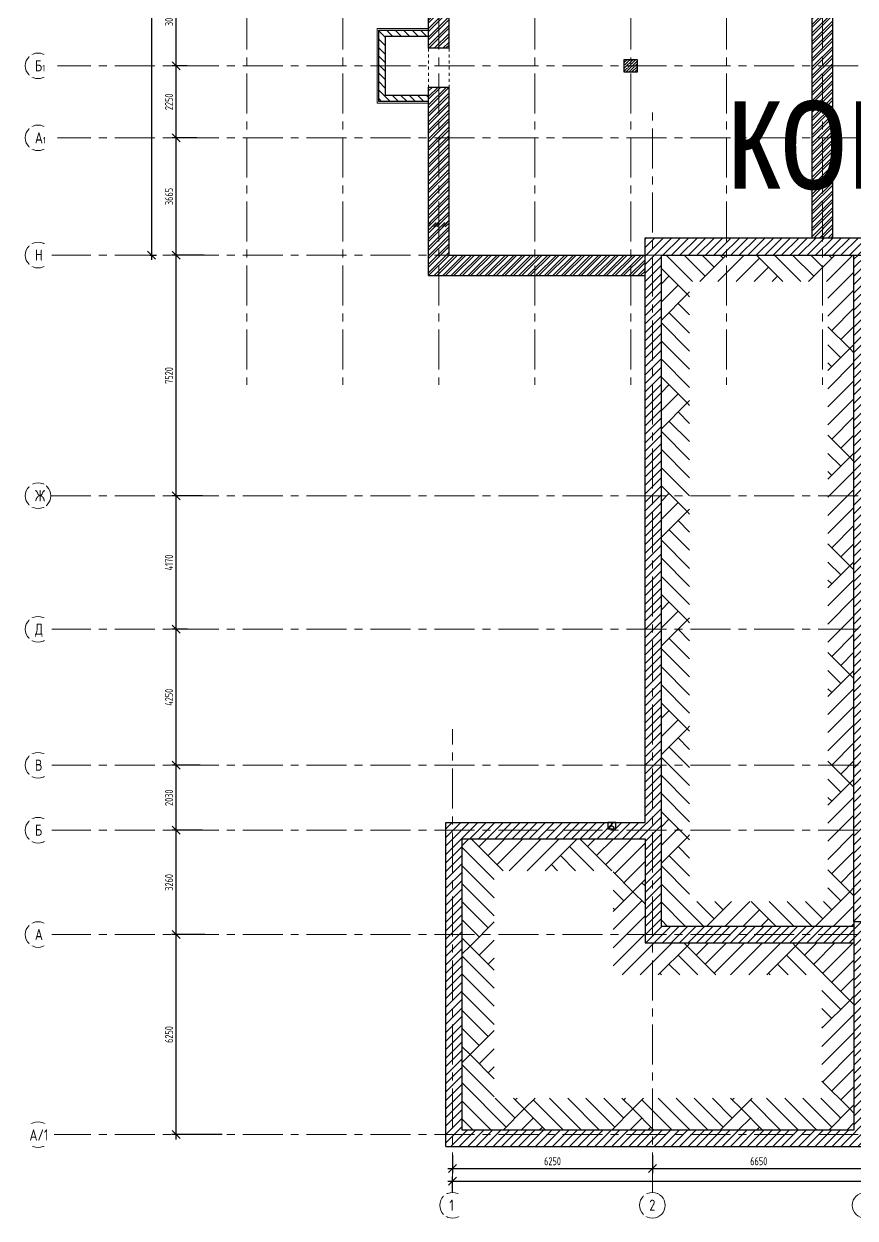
# Model space of a CAD drawing. Header units: millimetres. Extents: x -248073 to 8952771, y -150083 to 710860.
# Drawn here: x -13407 to 12589, y -122611 to -85294 of the extents above; entities that cross this region are included whole.
import ezdxf
from ezdxf import colors
from ezdxf.entities.mleader import LeaderData, LeaderLine
from ezdxf.enums import TextEntityAlignment as Align
from ezdxf.math import Vec2, Vec3

# ---------------------------------------------------------------- set-up
doc = ezdxf.new("R2018")
doc.units = ezdxf.units.MM
doc.linetypes.add('CENTER', pattern=[2, 1.25, -0.25, 0.25, -0.25])
doc.linetypes.add('Штрих', pattern=[6.35, 3.175, -3.175])
doc.layers.get('Defpoints').update_dxf_attribs({"color": 8})
for name, color, linetype, lineweight in [('1 этаж тонкие линии!', 250, 'Continuous', 0), ('_0', 250, 'Continuous', 9), ('АР_Колонны', 5, 'Continuous', 30), ('АР_Колонны Штрих', 250, 'Continuous', 5), ('АР_Маркер экспликации', 239, 'Continuous', 13), ('АР_МосжилНии_Стены', 202, 'Continuous', 30), ('АР_Номер помещения', 1, 'Continuous', 25), ('АР_Оси', 193, 'Continuous', 9), ('АР_Оси размеры', 164, 'Continuous', 9), ('АР_Отметки', 250, 'Continuous', 15), ('АР_Сущ Несущая стена', 202, 'Continuous', 30), ('АР_Утеплитель', 250, 'Continuous', 9), ('АР_Штриховка кирпич', 250, 'Continuous', 9), ('АР_Штриховка монолит', 250, 'Continuous', 9), ('Подвал', 250, 'Continuous', 30)]:
    doc.layers.add(name, color=color, linetype=linetype, lineweight=lineweight)
doc.layers.add('АР_Названия помещений', color=124, linetype='Continuous', lineweight=5, plot=False)
doc.styles.add('ISOCPEUR', font='', dxfattribs={"width": 0.7})
doc.styles.get("Standard").update_dxf_attribs({"font": 'arial.ttf'})
doc.styles.add('ГОСТ 2.304', font='', dxfattribs={"width": 0.7})
doc.styles.get('ISOCPEUR').set_extended_font_data('ISOCPEUR')
doc.styles.get('ГОСТ 2.304').set_extended_font_data('ISOCPEUR')
doc.dimstyles.new('СПДС', dxfattribs={"dimscale": 100, "dimtxt": 2.5, "dimasz": 2.5, "dimexe": 1.5, "dimexo": 0, "dimgap": 1, "dimtad": 1, "dimdec": 0, "dimrnd": 1, "dimtxsty": 'ГОСТ 2.304', "dimblk": 'OBLIQUE', "dimcen": 2.5, "dimdle": 1.5, "dimadec": 0, "dimazin": 2, "dimtfac": 0.75, "dimtdec": 0, "dimtmove": 1, "dimatfit": 3, "dimfxl": 1, "dimtolj": 1, "dimarcsym": 1})
pattern_1 = [(135, (346742, -175205.7), (-3394.113, 0), [2400, -2400]), (135, (347024.9, -174922.8), (-3394.113, 0), [2400, -2400]), (135, (347307.7, -174640), (-3394.113, 0), [2400, -2400]), (135, (347590.5, -174357.2), (-3394.113, 0), [2400, -2400]), (135, (347873.4, -174074.3), (-3394.113, 0), [2400, -2400]), (135, (348156.2, -173791.5), (-3394.113, 0), [2400, -2400]), (135, (348439, -173508.6), (-3394.113, 0), [2400, -2400]), (45, (345045, -173508.6), (3394.113, 0), [2400, -2400]), (45, (344762, -173225.8), (3394.113, 0), [2400, -2400]), (45, (344479.3, -172943), (3394.113, 0), [2400, -2400]), (45, (344196.4, -172660), (3394.113, 0), [2400, -2400]), (45, (343913.6, -172377.3), (3394.113, 0), [2400, -2400]), (45, (343630.7, -172094.4), (3394.113, 0), [2400, -2400]), (45, (343348, -171811.6), (3394.113, 0), [2400, -2400])]
pattern_2 = [(45, (-951676.66, -10382.9), (-132.58252, 132.58252), []), (45, (-951588.28, -10382.9), (-132.58252, 132.58252), [])]
pattern_3 = [(45, (331452.74, -175205.68), (-132.58252, 132.58252), [])]

# ---------------------------------------------------------------- blocks, each defined once
blk = doc.blocks.new('_Oblique')
at = {"color": 8, "linetype": 'ByBlock', "lineweight": -2}
blk.add_line((-0.5, -0.5), (0.5, 0.5), dxfattribs=at)
blk = doc.blocks.new('*D949')
at = {"layer": 'Defpoints', "color": 0, "ltscale": 100, "transparency": 16777216}
for p in [(-8643, -113750), (-7744, -113750), (-7209, -120000)]:
    blk.add_point(p, dxfattribs=at)
at = {"layer": 'АР_Оси размеры', "color": 8, "lineweight": -2, "ltscale": 100, "transparency": 16777216}
for p, q in [((-7744, -113750), (-8793, -113750)), ((-8643, -120150), (-8643, -113600)), ((-7209, -120000), (-8793, -120000))]:
    blk.add_line(p, q, dxfattribs=at)
at = {"layer": 'АР_Оси размеры', "color": 8, "lineweight": -2, "ltscale": 100, "transparency": 16777216, "xscale": 250, "yscale": 250, "zscale": 250}
for p, rotation in [((-8643, -113750), 90), ((-8643, -120000), 270)]:
    blk.add_blockref('_Oblique', p, dxfattribs=dict(at, rotation=rotation))
at = {"layer": 'АР_Оси размеры', "color": 8, "ltscale": 100, "transparency": 16777216, "insert": (-8868, -116875), "char_height": 250, "attachment_point": 5, "rotation": 90, "style": 'ГОСТ 2.304'}
blk.add_mtext('\\A1;6250', dxfattribs=at)
blk = doc.blocks.new('*D950')
at = {"layer": 'Defpoints', "color": 0, "ltscale": 100, "transparency": 16777216}
for p in [(-8643, -110490), (-7821, -110490), (-7744, -113750)]:
    blk.add_point(p, dxfattribs=at)
at = {"layer": 'АР_Оси размеры', "color": 8, "lineweight": -2, "ltscale": 100, "transparency": 16777216}
for p, q in [((-8643, -113900), (-8643, -110340)), ((-7821, -110490), (-8793, -110490)), ((-7744, -113750), (-8793, -113750))]:
    blk.add_line(p, q, dxfattribs=at)
at = {"layer": 'АР_Оси размеры', "color": 8, "lineweight": -2, "ltscale": 100, "transparency": 16777216, "xscale": 250, "yscale": 250, "zscale": 250}
for p, rotation in [((-8643, -110490), 90), ((-8643, -113750), 270)]:
    blk.add_blockref('_Oblique', p, dxfattribs=dict(at, rotation=rotation))
at = {"layer": 'АР_Оси размеры', "color": 8, "ltscale": 100, "transparency": 16777216, "insert": (-8868, -112120), "char_height": 250, "attachment_point": 5, "rotation": 90, "style": 'ГОСТ 2.304'}
blk.add_mtext('\\A1;3260', dxfattribs=at)
blk = doc.blocks.new('*D951')
at = {"layer": 'Defpoints', "color": 0, "ltscale": 100, "transparency": 16777216}
for p in [(-8643, -108460), (-7895, -108460), (-7821, -110490)]:
    blk.add_point(p, dxfattribs=at)
at = {"layer": 'АР_Оси размеры', "color": 8, "lineweight": -2, "ltscale": 100, "transparency": 16777216}
for p, q in [((-7895, -108460), (-8793, -108460)), ((-8643, -110640), (-8643, -108310)), ((-7821, -110490), (-8793, -110490))]:
    blk.add_line(p, q, dxfattribs=at)
at = {"layer": 'АР_Оси размеры', "color": 8, "lineweight": -2, "ltscale": 100, "transparency": 16777216, "xscale": 250, "yscale": 250, "zscale": 250}
for p, rotation in [((-8643, -108460), 90), ((-8643, -110490), 270)]:
    blk.add_blockref('_Oblique', p, dxfattribs=dict(at, rotation=rotation))
at = {"layer": 'АР_Оси размеры', "color": 8, "ltscale": 100, "transparency": 16777216, "insert": (-8868, -109475), "char_height": 250, "attachment_point": 5, "rotation": 90, "style": 'ГОСТ 2.304'}
blk.add_mtext('\\A1;2030', dxfattribs=at)
blk = doc.blocks.new('*D952')
at = {"layer": 'Defpoints', "color": 0, "ltscale": 100, "transparency": 16777216}
for p in [(-8643, -104210), (-8293, -104210), (-7895, -108460)]:
    blk.add_point(p, dxfattribs=at)
at = {"layer": 'АР_Оси размеры', "color": 8, "lineweight": -2, "ltscale": 100, "transparency": 16777216}
for p, q in [((-8643, -108610), (-8643, -104060)), ((-8293, -104210), (-8793, -104210)), ((-7895, -108460), (-8793, -108460))]:
    blk.add_line(p, q, dxfattribs=at)
at = {"layer": 'АР_Оси размеры', "color": 8, "lineweight": -2, "ltscale": 100, "transparency": 16777216, "xscale": 250, "yscale": 250, "zscale": 250}
for p, rotation in [((-8643, -104210), 90), ((-8643, -108460), 270)]:
    blk.add_blockref('_Oblique', p, dxfattribs=dict(at, rotation=rotation))
at = {"layer": 'АР_Оси размеры', "color": 8, "ltscale": 100, "transparency": 16777216, "insert": (-8868, -106335), "char_height": 250, "attachment_point": 5, "rotation": 90, "style": 'ГОСТ 2.304'}
blk.add_mtext('\\A1;4250', dxfattribs=at)
blk = doc.blocks.new('*D953')
at = {"layer": 'Defpoints', "color": 0, "ltscale": 100, "transparency": 16777216}
for p in [(-8643, -100040), (-7825, -100040), (-8293, -104210)]:
    blk.add_point(p, dxfattribs=at)
at = {"layer": 'АР_Оси размеры', "color": 8, "lineweight": -2, "ltscale": 100, "transparency": 16777216}
for p, q in [((-8643, -104360), (-8643, -99890)), ((-7825, -100040), (-8793, -100040)), ((-8293, -104210), (-8793, -104210))]:
    blk.add_line(p, q, dxfattribs=at)
at = {"layer": 'АР_Оси размеры', "color": 8, "lineweight": -2, "ltscale": 100, "transparency": 16777216, "xscale": 250, "yscale": 250, "zscale": 250}
for p, rotation in [((-8643, -100040), 90), ((-8643, -104210), 270)]:
    blk.add_blockref('_Oblique', p, dxfattribs=dict(at, rotation=rotation))
at = {"layer": 'АР_Оси размеры', "color": 8, "ltscale": 100, "transparency": 16777216, "insert": (-8869, -102125), "char_height": 250, "attachment_point": 5, "rotation": 90, "style": 'ГОСТ 2.304'}
blk.add_mtext('\\A1;4170', dxfattribs=at)
blk = doc.blocks.new('*D954')
at = {"layer": 'Defpoints', "color": 0, "ltscale": 100, "transparency": 16777216}
for p in [(-8643, -92520), (-7764, -92520), (-7825, -100040)]:
    blk.add_point(p, dxfattribs=at)
at = {"layer": 'АР_Оси размеры', "color": 8, "lineweight": -2, "ltscale": 100, "transparency": 16777216}
for p, q in [((-7764, -92520), (-8793, -92520)), ((-8643, -100190), (-8643, -92370)), ((-7825, -100040), (-8793, -100040))]:
    blk.add_line(p, q, dxfattribs=at)
at = {"layer": 'АР_Оси размеры', "color": 8, "lineweight": -2, "ltscale": 100, "transparency": 16777216, "xscale": 250, "yscale": 250, "zscale": 250}
for p, rotation in [((-8643, -92520), 90), ((-8643, -100040), 270)]:
    blk.add_blockref('_Oblique', p, dxfattribs=dict(at, rotation=rotation))
at = {"layer": 'АР_Оси размеры', "color": 8, "ltscale": 100, "transparency": 16777216, "insert": (-8869, -96280), "char_height": 250, "attachment_point": 5, "rotation": 90, "style": 'ГОСТ 2.304'}
blk.add_mtext('\\A1;7520', dxfattribs=at)
blk = doc.blocks.new('*D955')
at = {"layer": 'Defpoints', "color": 0, "ltscale": 100, "transparency": 16777216}
for p in [(-8643, -88855), (-7994, -88855), (-7764, -92520)]:
    blk.add_point(p, dxfattribs=at)
at = {"layer": 'АР_Оси размеры', "color": 8, "lineweight": -2, "ltscale": 100, "transparency": 16777216}
for p, q in [((-8643, -92670), (-8643, -88705)), ((-7994, -88855), (-8793, -88855)), ((-7764, -92520), (-8793, -92520))]:
    blk.add_line(p, q, dxfattribs=at)
at = {"layer": 'АР_Оси размеры', "color": 8, "lineweight": -2, "ltscale": 100, "transparency": 16777216, "xscale": 250, "yscale": 250, "zscale": 250}
for p, rotation in [((-8643, -88855), 90), ((-8643, -92520), 270)]:
    blk.add_blockref('_Oblique', p, dxfattribs=dict(at, rotation=rotation))
at = {"layer": 'АР_Оси размеры', "color": 8, "ltscale": 100, "transparency": 16777216, "insert": (-8868, -90688), "char_height": 250, "attachment_point": 5, "rotation": 90, "style": 'ГОСТ 2.304'}
blk.add_mtext('\\A1;3665', dxfattribs=at)
blk = doc.blocks.new('*D956')
at = {"layer": 'Defpoints', "color": 0, "ltscale": 100, "transparency": 16777216}
for p in [(-8643, -86605), (-8301, -86605), (-7994, -88855)]:
    blk.add_point(p, dxfattribs=at)
at = {"layer": 'АР_Оси размеры', "color": 8, "lineweight": -2, "ltscale": 100, "transparency": 16777216}
for p, q in [((-8643, -89005), (-8643, -86455)), ((-8301, -86605), (-8793, -86605)), ((-7994, -88855), (-8793, -88855))]:
    blk.add_line(p, q, dxfattribs=at)
at = {"layer": 'АР_Оси размеры', "color": 8, "lineweight": -2, "ltscale": 100, "transparency": 16777216, "xscale": 250, "yscale": 250, "zscale": 250}
for p, rotation in [((-8643, -86605), 90), ((-8643, -88855), 270)]:
    blk.add_blockref('_Oblique', p, dxfattribs=dict(at, rotation=rotation))
at = {"layer": 'АР_Оси размеры', "color": 8, "ltscale": 100, "transparency": 16777216, "insert": (-8868, -87730), "char_height": 250, "attachment_point": 5, "rotation": 90, "style": 'ГОСТ 2.304'}
blk.add_mtext('\\A1;2250', dxfattribs=at)
blk = doc.blocks.new('*D957')
at = {"layer": 'Defpoints', "color": 0, "ltscale": 100, "transparency": 16777216}
for p in [(-8643, -83605), (-8301, -83605), (-8301, -86605)]:
    blk.add_point(p, dxfattribs=at)
at = {"layer": 'АР_Оси размеры', "color": 8, "lineweight": -2, "ltscale": 100, "transparency": 16777216}
for p, q in [((-8643, -86755), (-8643, -83455)), ((-8301, -83605), (-8793, -83605)), ((-8301, -86605), (-8793, -86605))]:
    blk.add_line(p, q, dxfattribs=at)
at = {"layer": 'АР_Оси размеры', "color": 8, "lineweight": -2, "ltscale": 100, "transparency": 16777216, "xscale": 250, "yscale": 250, "zscale": 250}
for p, rotation in [((-8643, -83605), 90), ((-8643, -86605), 270)]:
    blk.add_blockref('_Oblique', p, dxfattribs=dict(at, rotation=rotation))
at = {"layer": 'АР_Оси размеры', "color": 8, "ltscale": 100, "transparency": 16777216, "insert": (-8868, -85105), "char_height": 250, "attachment_point": 5, "rotation": 90, "style": 'ГОСТ 2.304'}
blk.add_mtext('\\A1;3000', dxfattribs=at)
blk = doc.blocks.new('*D921')
at = {"layer": 'Defpoints', "color": 0, "ltscale": 100, "transparency": 16777216}
for p in [(-9469, -44605), (-9469, -92520), (-9413, -92520)]:
    blk.add_point(p, dxfattribs=at)
at = {"layer": 'АР_Оси размеры', "color": 8, "lineweight": -2, "ltscale": 100, "transparency": 16777216}
for p, q in [((-9469, -44605), (-9263, -44605)), ((-9413, -44455), (-9413, -92670)), ((-9469, -92520), (-9263, -92520))]:
    blk.add_line(p, q, dxfattribs=at)
at = {"layer": 'АР_Оси размеры', "color": 8, "lineweight": -2, "ltscale": 100, "transparency": 16777216, "xscale": 250, "yscale": 250, "zscale": 250}
for p, rotation in [((-9413, -44605), 90), ((-9413, -92520), 270)]:
    blk.add_blockref('_Oblique', p, dxfattribs=dict(at, rotation=rotation))
at = {"layer": 'АР_Оси размеры', "color": 8, "ltscale": 100, "transparency": 16777216, "insert": (-9640, -68563), "char_height": 250, "attachment_point": 5, "rotation": 90, "style": 'ГОСТ 2.304'}
blk.add_mtext('\\A1;47915', dxfattribs=at)
blk = doc.blocks.new('*D922')
at = {"layer": 'Defpoints', "color": 0, "ltscale": 100, "transparency": 16777216}
for p in [(0, -120649), (6250, -120649), (6250, -121059)]:
    blk.add_point(p, dxfattribs=at)
at = {"layer": 'АР_Оси размеры', "color": 8, "lineweight": -2, "ltscale": 100, "transparency": 16777216}
for p, q in [((0, -120649), (0, -121209)), ((6250, -120649), (6250, -121209)), ((-150, -121059), (6400, -121059))]:
    blk.add_line(p, q, dxfattribs=at)
at = {"layer": 'АР_Оси размеры', "color": 8, "lineweight": -2, "ltscale": 100, "transparency": 16777216, "xscale": 250, "yscale": 250, "zscale": 250, "rotation": 180}
blk.add_blockref('_Oblique', (0, -121059), dxfattribs=at)
at = {"layer": 'АР_Оси размеры', "color": 8, "lineweight": -2, "ltscale": 100, "transparency": 16777216, "xscale": 250, "yscale": 250, "zscale": 250}
blk.add_blockref('_Oblique', (6250, -121059), dxfattribs=at)
at = {"layer": 'АР_Оси размеры', "color": 8, "ltscale": 100, "transparency": 16777216, "insert": (3125, -120834), "char_height": 250, "attachment_point": 5, "style": 'ГОСТ 2.304'}
blk.add_mtext('\\A1;6250', dxfattribs=at)
blk = doc.blocks.new('*D923')
at = {"layer": 'Defpoints', "color": 0, "ltscale": 100, "transparency": 16777216}
for p in [(12900, -120235), (6250, -120649), (12900, -121059)]:
    blk.add_point(p, dxfattribs=at)
at = {"layer": 'АР_Оси размеры', "color": 8, "lineweight": -2, "ltscale": 100, "transparency": 16777216}
for p, q in [((12900, -120235), (12900, -121209)), ((6250, -120649), (6250, -121209)), ((6100, -121059), (13050, -121059))]:
    blk.add_line(p, q, dxfattribs=at)
at = {"layer": 'АР_Оси размеры', "color": 8, "lineweight": -2, "ltscale": 100, "transparency": 16777216, "xscale": 250, "yscale": 250, "zscale": 250, "rotation": 180}
blk.add_blockref('_Oblique', (6250, -121059), dxfattribs=at)
at = {"layer": 'АР_Оси размеры', "color": 8, "lineweight": -2, "ltscale": 100, "transparency": 16777216, "xscale": 250, "yscale": 250, "zscale": 250}
blk.add_blockref('_Oblique', (12900, -121059), dxfattribs=at)
at = {"layer": 'АР_Оси размеры', "color": 8, "ltscale": 100, "transparency": 16777216, "insert": (9575, -120834), "char_height": 250, "attachment_point": 5, "style": 'ГОСТ 2.304'}
blk.add_mtext('\\A1;6650', dxfattribs=at)
blk = doc.blocks.new('*D934')
at = {"layer": 'Defpoints', "color": 0, "ltscale": 100, "transparency": 16777216}
for p in [(68415, -121461), (0, -121786), (68415, -121786)]:
    blk.add_point(p, dxfattribs=at)
at = {"layer": 'АР_Оси размеры', "color": 8, "lineweight": -2, "ltscale": 100, "transparency": 16777216}
for p, q in [((-150, -121461), (68565, -121461)), ((0, -121786), (0, -121311)), ((68415, -121786), (68415, -121311))]:
    blk.add_line(p, q, dxfattribs=at)
at = {"layer": 'АР_Оси размеры', "color": 8, "lineweight": -2, "ltscale": 100, "transparency": 16777216, "xscale": 250, "yscale": 250, "zscale": 250, "rotation": 180}
blk.add_blockref('_Oblique', (0, -121461), dxfattribs=at)
at = {"layer": 'АР_Оси размеры', "color": 8, "lineweight": -2, "ltscale": 100, "transparency": 16777216, "xscale": 250, "yscale": 250, "zscale": 250}
blk.add_blockref('_Oblique', (68415, -121461), dxfattribs=at)
at = {"layer": 'АР_Оси размеры', "color": 8, "ltscale": 100, "transparency": 16777216, "insert": (34208, -121236), "char_height": 250, "attachment_point": 5, "style": 'ГОСТ 2.304'}
blk.add_mtext('\\A1;68415', dxfattribs=at)
blk = doc.blocks.new('*U300')
at = {"layer": 'АР_Номер помещения', "color": 8}
blk.add_circle((-11974, -849), 400, dxfattribs=at)
at = {"color": 8, "style": 'ISOCPEUR', "width": 0.7, "flags": 1}
blk.add_attdef('КАТЕГОРИЯ', (-499, -2092), '', height=250, dxfattribs=at)
at = {"layer": 'АР_Номер помещения', "color": 8, "style": 'ISOCPEUR', "width": 0.7}
blk.add_attdef('НОМЕР_ПОМЕЩЕНИЯ', text='', height=300, dxfattribs=at).set_placement((-11974, -849), align=Align.MIDDLE_CENTER)
blk = doc.blocks.new('_DotSmall')
at = {"color": 8, "linetype": 'ByBlock', "const_width": 0.5}
blk.add_lwpolyline([(-0.0625, 0, 1), (0.0625, 0, 1)], format="xyb", close=True, dxfattribs=at)

msp = doc.modelspace()

# ---------------------------------------------------------------- hatches: boundary and pattern name
at = {"layer": '1 этаж тонкие линии!', "ltscale": 100, "transparency": 33554559}
h = msp.add_hatch(dxfattribs=at)
h.set_pattern_fill('AR-PARQ1', color=8, scale=200, angle=45, style=0)
h.set_pattern_definition(pattern_1)
h.paths.add_polyline_path([(7411.11, -93345.62), (11738.47, -93345.62), (11738.47, -112717.1), (7411.11, -112717.1)], flags=16)
h.paths.add_polyline_path([(6528.85, -92520), (12552.08, -92520), (12552.08, -113499.13), (6528.85, -113499.13)])
h = msp.add_hatch(dxfattribs=at)
h.set_pattern_fill('AR-PARQ1', color=8, scale=200, angle=45, style=0)
h.set_pattern_definition(pattern_1)
h.paths.add_polyline_path([(11552.08, -118861.19), (1296.79, -118861.19), (1296.79, -111756.64), (5018.85, -111756.64), (5018.85, -115009.13), (11552.08, -115009.13)], flags=16)
h.paths.add_polyline_path([(12552.08, -119861.19), (296.79, -119861.19), (296.79, -110756.64), (6018.85, -110756.64), (6018.85, -114009.13), (12552.08, -114009.13)])
at = {"layer": 'АР_Колонны Штрих', "ltscale": 100}
h = msp.add_hatch(dxfattribs=at)
h.set_pattern_fill('ANSI35', color=8, scale=500)
h.set_pattern_definition([(45, (-951682.16, -46533.53), (-88.388348, 88.388348), []), (45, (-951593.77, -46533.53), (-88.388348, 88.388348), [156.25, -31.25, 0, -31.25])])
h.paths.add_polyline_path([(5769.94, -86405), (5369.94, -86405), (5369.94, -86805), (5769.94, -86805)])
at = {"layer": 'АР_Штриховка кирпич', "ltscale": 100}
h = msp.add_hatch(dxfattribs=at)
h.set_pattern_fill('ANSI32', color=8, scale=500)
h.set_pattern_definition([(45, (346742.01, -175205.68), (-132.58252, 132.58252), []), (45, (346830.4, -175205.68), (-132.58252, 132.58252), [])])
h.paths.add_polyline_path([(-750.11, -72430.29), (-110.01, -72430.29), (-110.06, -68355), (-750.18, -68865)])
h.paths.add_polyline_path([(-750.09, -86057.05), (-110.06, -86057.05), (-110.13, -73530.29), (-750.23, -73530.29)])
h.paths.add_polyline_path([(-110.06, -87267.05), (-750.08, -87267.05), (-750.06, -91638.17), (-110.06, -91638.17)])
h = msp.add_hatch(dxfattribs=at)
h.set_pattern_fill('ANSI32', color=8, scale=500)
h.set_pattern_definition(pattern_2)
h.paths.add_polyline_path([(11249.93, -91974.64), (11889.82, -91974.64), (11889.82, -83910.81), (13461.08, -83909.6), (13461.08, -83270.4), (11249.82, -83270)])
h = msp.add_hatch(dxfattribs=at)
h.set_pattern_fill('ANSI32', color=8, scale=500)
h.set_pattern_definition(pattern_2)
h.paths.add_polyline_path([(-110.24, -91504.99), (-750.18, -91505), (-750.19, -93160.01), (6018.85, -93159.99), (6018.85, -92519.99), (-110.12, -92520.01)])
at = {"layer": 'АР_Штриховка монолит', "ltscale": 100}
h = msp.add_hatch(dxfattribs=at)
h.set_pattern_fill('ANSI31', color=8, scale=1500, angle=90)
h.set_pattern_definition([(135, (85740.5, 237181.2), (-132.58252, -132.58252), [])])
h.paths.add_polyline_path([(-750.17, -85489.96), (-2310.17, -85489.9), (-2310.35, -87719.89), (-750.19, -87719.97), (-750.18, -87519.98), (-2110.35, -87519.88), (-2110.17, -85689.88), (-750.2, -85689.87)])
at = {"layer": 'АР_Штриховка монолит', "ltscale": 300}
h = msp.add_hatch(dxfattribs=at)
h.set_pattern_fill('ANSI31', color=8, scale=1500)
h.set_pattern_definition(pattern_3)
h.paths.add_polyline_path([(6528.85, -92520), (17473.63, -92523.7), (17473.63, -92994.56), (17794.58, -92994.56), (17794.58, -91426.89), (17364.39, -91426.89), (17364.39, -90340.72), (16856.8, -90340.64), (16856.8, -91974.64), (6018.85, -91974.64), (6018.85, -110246.64), (-213.21, -110246.64), (-213.21, -120371.19), (13062.08, -120371.19), (13062.08, -113994.79), (14450.86, -113994.79), (14450.86, -113355.44), (12552.08, -113355.44), (12552.08, -119861.19), (296.79, -119861.19), (296.79, -110756.64), (6018.85, -110756.64), (6018.85, -114009.13), (12552.08, -114009.13), (12552.08, -113499.13), (6528.85, -113499.13), (6528.85, -110301.06)])
at = {"layer": 'АР_Штриховка монолит', "ltscale": 100}
h = msp.add_hatch(dxfattribs=at)
h.set_pattern_fill('ANSI31', color=8, scale=1500)
h.set_pattern_definition(pattern_3)
h.paths.add_polyline_path([(13383.27, -92520), (12900, -92520), (12900, -113355.44), (13383.34, -113355.44)])
h.paths.add_polyline_path([(12900, -92520), (12551.86, -92520), (12551.93, -113355.44), (12900, -113355.44)])

# ---------------------------------------------------------------- linework, layer by layer
at = {"layer": '_0', "color": 8, "ltscale": 100}
msp.add_lwpolyline([(6528.85, -92520), (12552.08, -92520), (12552.08, -113499.13), (6528.85, -113499.13)], close=True, dxfattribs=at)
at = {"layer": 'АР_Колонны', "color": 8, "ltscale": 100}
msp.add_lwpolyline([(5369.94, -86405), (5769.94, -86405), (5769.94, -86805), (5369.94, -86805)], close=True, dxfattribs=at)
at = {"layer": 'АР_МосжилНии_Стены', "color": 8, "ltscale": 100}
for p, q in [((-750.18, -85929.01), (-750.18, -73530.29)), ((-110.18, -85929.01), (-110.18, -73530.29)), ((11249.82, -91974.64), (11249.82, -83270)), ((11889.82, -91974.64), (11889.82, -83910)), ((-750.18, -86057.05), (-750.18, -85440)), ((-110.18, -86057.05), (-110.18, -85505)), ((-750.18, -91621.59), (-750.18, -87267.05)), ((-110.18, -91556.59), (-110.18, -87267.05)), ((-750.18, -93160), (-750.18, -91440)), ((-110.18, -92520), (-110.18, -91505)), ((-110.18, -92520), (6018.85, -92520)), ((-750.18, -93160), (6018.85, -93160)), ((-213.21, -120371.19), (13062.08, -120371.19))]:
    msp.add_line(p, q, dxfattribs=at)
for points in [[(-213.21, -120371.19), (-213.21, -110246.64), (6018.85, -110246.64), (6018.85, -91974.64), (16856.8, -91974.64)], [(12552.08, -113499.13), (6528.85, -113499.13), (6528.85, -92520), (17473.01, -92520)], [(12551.93, -101184.57), (12551.86, -92523.63)], [(12552.08, -113355.44), (12551.95, -100441.77)], [(12552.08, -119861.19), (296.79, -119861.19), (296.79, -110756.64), (6018.85, -110756.64), (6018.85, -114009.13), (12552.08, -114009.13), (12552.08, -119861.19)], [(14450.86, -113355.44), (12552.08, -113355.44), (12552.08, -114009.13)]]:
    msp.add_lwpolyline(points, dxfattribs=at)
msp.add_lwpolyline([(4851.18, -110446.19), (5101.51, -110446.19), (5101.51, -110246.64), (4851.18, -110246.64)], close=True, dxfattribs=at)
at = {"layer": 'АР_Оси', "color": 8, "linetype": 'CENTER', "ltscale": 1000}
for p, q in [((-6430.06, -40842.53), (-6430.06, -96574.88)), ((-3430.06, -40842.53), (-3430.06, -96574.88)), ((-430.06, -40842.53), (-430.06, -96574.88)), ((2569.94, -40842.53), (2569.94, -96574.88)), ((5569.94, -40842.53), (5569.94, -96574.88)), ((8569.94, -40842.53), (8569.94, -96574.88)), ((11569.94, -40842.53), (11569.94, -96574.88)), ((-12563.76, -86605), (70614.65, -86605)), ((6250, -121811.27), (6250, -87927.34)), ((-12563.76, -88855), (70614.65, -88855)), ((-12563.76, -92520), (71033.41, -92520)), ((-12563.76, -100040), (71033.41, -100040)), ((-12563.76, -104210), (71033.41, -104210)), ((0, -121811.27), (0, -107333.15)), ((-12563.76, -108460), (71033.41, -108460)), ((-12563.76, -110490), (71033.41, -110490)), ((-12563.76, -113750), (71033.41, -113750)), ((-12563.76, -120000), (71033.41, -120000))]:
    msp.add_line(p, q, dxfattribs=at)
at = {"layer": 'АР_Оси', "color": 8, "ltscale": 0.5}
for centre in [(-12963.76, -86605), (-12963.76, -88855), (-12963.76, -92520), (-12963.76, -100040), (-12963.76, -104210), (-12963.76, -108460), (-12963.76, -110490), (-12963.76, -113750), (-12963.76, -120000), (0, -122211.27), (6250, -122211.27), (12900, -122211.27)]:
    msp.add_circle(centre, 400, dxfattribs=at)
at = {"layer": 'АР_Сущ Несущая стена', "color": 8, "linetype": 'Штрих', "lineweight": 9, "ltscale": 30}
for p, q in [((-750.18, -86057.05), (-750.18, -87267.05)), ((-110.18, -86057.05), (-110.18, -87267.05))]:
    msp.add_line(p, q, dxfattribs=at)
at = {"layer": 'АР_Сущ Несущая стена', "color": 8, "ltscale": 100}
for points in [[(-750.18, -87720.02), (-2310.35, -87719.86), (-2310.15, -85489.86), (-750.18, -85490.02)], [(-2110.17, -85689.87), (-2110.33, -87519.88), (-750.18, -87519.99)], [(-750.18, -85689.87), (-2110.17, -85689.88)], [(-110.18, -86057.05), (-750.18, -86057.05)], [(-750.18, -87267.05), (-110.18, -87267.05)]]:
    msp.add_lwpolyline(points, dxfattribs=at)
at = {"layer": 'АР_Утеплитель', "color": 8, "ltscale": 0.25}
msp.add_lwpolyline([(-750.18, -87770.02), (-2360.35, -87769.86), (-2360.15, -85439.86), (-750.18, -85440.02)], dxfattribs=at)
at = {"layer": 'Подвал', "color": 8, "ltscale": 100}
msp.add_line((4976.34, -110365.46), (4976.34, -110246.64), dxfattribs=at)
msp.add_arc((4976.34, -110446.19), 80.73, 0, 180, dxfattribs=at)

# ---------------------------------------------------------------- block references
at = {"layer": 'АР_Маркер экспликации', "color": 8}
ref = msp.add_blockref('*U300', (24688.86, -56987.43), dxfattribs=at)
ref.add_attrib('НОМЕР_ПОМЕЩЕНИЯ', '008', dxfattribs={"layer": 'АР_Номер помещения', "color": 8, "height": 300, "style": 'ISOCPEUR', "width": 0.7}).set_placement((12714.79, -57836.67), align=Align.MIDDLE_CENTER)
lines = msp.add_mtext('\\W0.8000;Техническое помещение для прокладки инженерных коммуникаций', dxfattribs={"layer": 'АР_Названия помещений', "color": 8, "insert": (8569.94, -57266.68), "char_height": 3554.348, "width": 926.94, "attachment_point": 1})
ref.add_attrib('ИМЯ_ПОМЕЩЕНИЯ', '', (8569.94, -57266.68), dxfattribs={"flags": 104}).embed_mtext(lines)

# ---------------------------------------------------------------- dimensions: what is measured, and where the dimension line sits
at = {"layer": 'АР_Оси размеры', "color": 8, "ltscale": 100}
for base, p1, p2, picture, middle in [((-9413.31, -92520), (-9469.12, -44605), (-9469.12, -92520), '*D921', (-9639.92, -68562.5)), ((-8642.74, -83605), (-8300.81, -86605), (-8300.81, -83605), '*D957', (-8867.74, -85105)), ((-8642.74, -86605), (-7993.88, -88855), (-8300.81, -86605), '*D956', (-8867.74, -87730)), ((-8642.74, -88855), (-7764.02, -92520), (-7993.88, -88855), '*D955', (-8867.74, -90687.5)), ((-8642.74, -92520), (-7824.92, -100040), (-7764.02, -92520), '*D954', (-8869.35, -96280)), ((-8642.74, -100040), (-8292.91, -104210), (-7824.92, -100040), '*D953', (-8869.35, -102125)), ((-8642.74, -104210), (-7894.88, -108460), (-8292.91, -104210), '*D952', (-8867.74, -106335)), ((-8642.74, -108460), (-7821.33, -110490), (-7894.88, -108460), '*D951', (-8867.74, -109475)), ((-8642.74, -110490), (-7744.09, -113750), (-7821.33, -110490), '*D950', (-8867.74, -112120)), ((-8642.74, -113750), (-7209.03, -120000), (-7744.09, -113750), '*D949', (-8867.74, -116875))]:
    dim = msp.add_linear_dim(base=base, p1=p1, p2=p2, angle=90, dimstyle='СПДС', override={"dimclrd": 8, "dimclre": 8, "dimclrt": 8}, dxfattribs=at)
    dim.commit()
    dim.dimension.update_dxf_attribs({"geometry": picture, "text_midpoint": middle})
for base, p1, p2, picture, middle in [((12900, -121058.6), (6250, -120648.66), (12900, -120234.82), '*D923', (9575, -120833.6)), ((6250, -121058.6), (0, -120648.66), (6250, -120648.66), '*D922', (3125, -120833.6))]:
    dim = msp.add_linear_dim(base=base, p1=p1, p2=p2, dimstyle='СПДС', override={"dimclrd": 8, "dimclre": 8, "dimclrt": 8}, dxfattribs=at)
    dim.commit()
    dim.dimension.update_dxf_attribs({"geometry": picture, "text_midpoint": middle})

# ---------------------------------------------------------------- leaders
at = {"layer": 'АР_Отметки', "color": 8}
ml = msp.add_multileader_mtext('Standard', dxfattribs=at)
ml.set_content('{\\W0.8;-2,300}', color=8, style='ISOCPEUR')
ml.set_leader_properties(color=8, linetype='Continuous', lineweight=-1)
ml.set_arrow_properties(name='DOTSMALL')
ml.build(insert=Vec2(0, 0))
ml.multileader.update_dxf_attribs({"has_text_frame": 1, "text_left_attachment_type": 4, "text_right_attachment_type": 4, "dogleg_length": 100, "arrow_head_size": 180})
ctx = ml.context
ctx.base_point, ctx.char_height, ctx.arrow_head_size, ctx.landing_gap_size, ctx.plane_origin = Vec3(43950.66, -102790.73, 0), 250, 180, 50, Vec3(43869.27, -104068.85, 0)
ctx.left_attachment, ctx.right_attachment = 4, 4
notes = []
notes.append((ctx, [(0, (0, 0, 0), (0, 0), (1, 0), 1, [])]))
ctx.mtext.insert, ctx.mtext.width, ctx.mtext.defined_height, ctx.mtext.line_spacing_style, ctx.mtext.flow_direction = Vec3(44000.66, -102457.4, 0), 769.989, 343.89, 2, 5
ml = msp.add_multileader_mtext('Standard', dxfattribs=at)
ml.set_content('{\\W0.8;-2,850}', color=8, style='ISOCPEUR')
ml.set_leader_properties(color=8, linetype='Continuous', lineweight=-1)
ml.set_arrow_properties(name='DOTSMALL')
ml.build(insert=Vec2(0, 0))
ml.multileader.update_dxf_attribs({"has_text_frame": 1, "text_left_attachment_type": 4, "text_right_attachment_type": 4, "dogleg_length": 100, "arrow_head_size": 180})
ctx = ml.context
ctx.base_point, ctx.char_height, ctx.arrow_head_size, ctx.landing_gap_size, ctx.plane_origin = Vec3(35449.54, -99089.5, 0), 250, 180, 50, Vec3(35368.15, -100367.62, 0)
ctx.left_attachment, ctx.right_attachment = 4, 4
notes.append((ctx, [(0, (0, 0, 0), (0, 0), (1, 0), 1, [])]))
ctx.mtext.insert, ctx.mtext.width, ctx.mtext.defined_height, ctx.mtext.line_spacing_style, ctx.mtext.flow_direction = Vec3(35499.54, -98756.17, 0), 769.989, 343.89, 2, 5
ml = msp.add_multileader_mtext('Standard', dxfattribs=at)
ml.set_content('{\\W0.8;-2,300}', color=8, style='ISOCPEUR')
ml.set_leader_properties(color=8, linetype='Continuous', lineweight=-1)
ml.set_arrow_properties(name='DOTSMALL')
ml.build(insert=Vec2(0, 0))
ml.multileader.update_dxf_attribs({"has_text_frame": 1, "text_left_attachment_type": 4, "text_right_attachment_type": 4, "dogleg_length": 100, "arrow_head_size": 180})
ctx = ml.context
ctx.base_point, ctx.char_height, ctx.arrow_head_size, ctx.landing_gap_size, ctx.plane_origin = Vec3(43950.66, -102790.73, 0), 250, 180, 50, Vec3(43869.27, -104068.85, 0)
ctx.left_attachment, ctx.right_attachment = 4, 4
notes.append((ctx, [(0, (0, 0, 0), (0, 0), (1, 0), 1, [])]))
ctx.mtext.insert, ctx.mtext.width, ctx.mtext.defined_height, ctx.mtext.line_spacing_style, ctx.mtext.flow_direction = Vec3(44000.66, -102457.4, 0), 769.989, 343.89, 2, 5
ml = msp.add_multileader_mtext('Standard', dxfattribs=at)
ml.set_content('{\\W0.8;-2,250}', color=8, style='ISOCPEUR')
ml.set_leader_properties(color=8, linetype='Continuous', lineweight=-1)
ml.set_arrow_properties(name='DOTSMALL')
ml.build(insert=Vec2(0, 0))
ml.multileader.update_dxf_attribs({"has_text_frame": 1, "text_left_attachment_type": 4, "text_right_attachment_type": 4, "dogleg_length": 100, "arrow_head_size": 180})
ctx = ml.context
ctx.base_point, ctx.char_height, ctx.arrow_head_size, ctx.landing_gap_size, ctx.plane_origin = Vec3(13698.32, -87650.57), 250, 180, 50, Vec3(13616.93, -88918.13)
ctx.left_attachment, ctx.right_attachment = 4, 4
notes.append((ctx, [(0, (0, 0, 0), (0, 0), (1, 0), 1, [])]))
ctx.mtext.insert, ctx.mtext.width, ctx.mtext.line_spacing_style, ctx.mtext.flow_direction = Vec3(13748.32, -87317.24), 852.697, 2, 5
ml = msp.add_multileader_mtext('Standard', dxfattribs=at)
ml.set_content('{\\W0.8;-2,850}', color=8, style='ISOCPEUR')
ml.set_leader_properties(color=8, linetype='Continuous', lineweight=-1)
ml.set_arrow_properties(name='DOTSMALL')
ml.build(insert=Vec2(0, 0))
ml.multileader.update_dxf_attribs({"has_text_frame": 1, "text_left_attachment_type": 4, "text_right_attachment_type": 4, "dogleg_length": 100, "arrow_head_size": 180})
ctx = ml.context
ctx.base_point, ctx.char_height, ctx.arrow_head_size, ctx.landing_gap_size, ctx.plane_origin = Vec3(53930.6, -99310.84), 250, 180, 50, Vec3(53849.21, -100588.95)
ctx.left_attachment, ctx.right_attachment = 4, 4
notes.append((ctx, [(0, (0, 0, 0), (0, 0), (1, 0), 1, [])]))
ctx.mtext.insert, ctx.mtext.width, ctx.mtext.defined_height, ctx.mtext.line_spacing_style, ctx.mtext.flow_direction = Vec3(53980.6, -98977.5), 769.989, 343.89, 2, 5
ml = msp.add_multileader_mtext('Standard', dxfattribs=at)
ml.set_content('{\\W0.8;-2,850}', color=8, style='ISOCPEUR')
ml.set_leader_properties(color=8, linetype='Continuous', lineweight=-1)
ml.set_arrow_properties(name='DOTSMALL')
ml.build(insert=Vec2(0, 0))
ml.multileader.update_dxf_attribs({"has_text_frame": 1, "text_left_attachment_type": 4, "text_right_attachment_type": 4, "dogleg_length": 100, "arrow_head_size": 180})
ctx = ml.context
ctx.base_point, ctx.char_height, ctx.arrow_head_size, ctx.landing_gap_size, ctx.plane_origin = Vec3(62921.57, -109716.3), 250, 180, 50, Vec3(62840.18, -110994.42)
ctx.left_attachment, ctx.right_attachment = 4, 4
notes.append((ctx, [(0, (0, 0, 0), (0, 0), (1, 0), 1, [])]))
ctx.mtext.insert, ctx.mtext.width, ctx.mtext.defined_height, ctx.mtext.line_spacing_style, ctx.mtext.flow_direction = Vec3(62971.57, -109382.96), 769.989, 343.89, 2, 5
ml = msp.add_multileader_mtext('Standard', dxfattribs=at)
ml.set_content('{\\W0.8;-2,550}', color=8, style='ISOCPEUR')
ml.set_leader_properties(color=8, linetype='Continuous', lineweight=-1)
ml.set_arrow_properties(name='DOTSMALL')
ml.build(insert=Vec2(0, 0))
ml.multileader.update_dxf_attribs({"has_text_frame": 1, "text_left_attachment_type": 4, "text_right_attachment_type": 4, "dogleg_length": 100, "arrow_head_size": 180})
ctx = ml.context
ctx.base_point, ctx.char_height, ctx.arrow_head_size, ctx.landing_gap_size, ctx.plane_origin = Vec3(33435.29, -87689.27), 250, 180, 50, Vec3(33353.9, -88956.83)
ctx.left_attachment, ctx.right_attachment = 4, 4
notes.append((ctx, [(0, (0, 0, 0), (0, 0), (1, 0), 1, [])]))
ctx.mtext.insert, ctx.mtext.width, ctx.mtext.line_spacing_style, ctx.mtext.flow_direction = Vec3(33485.29, -87355.93), 852.697, 2, 5
ml = msp.add_multileader_mtext('Standard', dxfattribs=at)
ml.set_content('{\\W0.8;-2,550}', color=8, style='ISOCPEUR')
ml.set_leader_properties(color=8, linetype='Continuous', lineweight=-1)
ml.set_arrow_properties(name='DOTSMALL')
ml.build(insert=Vec2(0, 0))
ml.multileader.update_dxf_attribs({"has_text_frame": 1, "text_left_attachment_type": 4, "text_right_attachment_type": 4, "dogleg_length": 100, "arrow_head_size": 180})
ctx = ml.context
ctx.base_point, ctx.char_height, ctx.arrow_head_size, ctx.landing_gap_size, ctx.plane_origin = Vec3(30922.64, -90543.92), 250, 180, 50, Vec3(30841.25, -91811.49)
ctx.left_attachment, ctx.right_attachment = 4, 4
notes.append((ctx, [(0, (0, 0, 0), (0, 0), (1, 0), 1, [])]))
ctx.mtext.insert, ctx.mtext.width, ctx.mtext.line_spacing_style, ctx.mtext.flow_direction = Vec3(30972.64, -90210.59), 852.697, 2, 5
ml = msp.add_multileader_mtext('Standard', dxfattribs=at)
ml.set_content('{\\W0.8;-2,550}', color=8, style='ISOCPEUR')
ml.set_leader_properties(color=8, linetype='Continuous', lineweight=-1)
ml.set_arrow_properties(name='DOTSMALL')
ml.build(insert=Vec2(0, 0))
ml.multileader.update_dxf_attribs({"has_text_frame": 1, "text_left_attachment_type": 4, "text_right_attachment_type": 4, "dogleg_length": 100, "arrow_head_size": 180})
ctx = ml.context
ctx.base_point, ctx.char_height, ctx.arrow_head_size, ctx.landing_gap_size, ctx.plane_origin = Vec3(37308.72, -90527.03), 250, 180, 50, Vec3(37227.32, -91794.59)
ctx.left_attachment, ctx.right_attachment = 4, 4
notes.append((ctx, [(0, (0, 0, 0), (0, 0), (1, 0), 1, [])]))
ctx.mtext.insert, ctx.mtext.width, ctx.mtext.line_spacing_style, ctx.mtext.flow_direction = Vec3(37358.72, -90193.7), 852.697, 2, 5
ml = msp.add_multileader_mtext('Standard', dxfattribs=at)
ml.set_content('-2,850', color=8, style='ISOCPEUR')
ml.set_leader_properties(color=8, linetype='Continuous', lineweight=-1)
ml.set_arrow_properties(name='DOTSMALL')
ml.build(insert=Vec2(0, 0))
ml.multileader.update_dxf_attribs({"has_text_frame": 1, "text_left_attachment_type": 4, "text_right_attachment_type": 4, "dogleg_length": 100, "arrow_head_size": 180})
ctx = ml.context
ctx.base_point, ctx.char_height, ctx.arrow_head_size, ctx.landing_gap_size, ctx.plane_origin = Vec3(13419.46, -114646.44), 250, 180, 50, Vec3(14361.08, -116000.03)
ctx.left_attachment, ctx.right_attachment = 4, 4
notes.append((ctx, [(0, (0, 0, 0), (0, 0), (1, 0), 1, [])]))
ctx.mtext.insert, ctx.mtext.width, ctx.mtext.defined_height, ctx.mtext.line_spacing_style, ctx.mtext.flow_direction = Vec3(13469.46, -114313.11), 599.1982, 407.47, 2, 5
ml = msp.add_multileader_mtext('Standard', dxfattribs=at)
ml.set_content('{\\W0.8;-2,850}', color=8, style='ISOCPEUR')
ml.set_leader_properties(color=8, linetype='Continuous', lineweight=-1)
ml.set_arrow_properties(name='DOTSMALL')
ml.build(insert=Vec2(0, 0))
ml.multileader.update_dxf_attribs({"has_text_frame": 1, "text_left_attachment_type": 4, "text_right_attachment_type": 4, "dogleg_length": 100, "arrow_head_size": 180})
ctx = ml.context
ctx.base_point, ctx.char_height, ctx.arrow_head_size, ctx.landing_gap_size, ctx.plane_origin = Vec3(68895.51, -112842.63), 250, 180, 50, Vec3(68814.12, -114120.75)
ctx.left_attachment, ctx.right_attachment = 4, 4
notes.append((ctx, [(0, (0, 0, 0), (0, 0), (1, 0), 1, [])]))
ctx.mtext.insert, ctx.mtext.width, ctx.mtext.defined_height, ctx.mtext.line_spacing_style, ctx.mtext.flow_direction = Vec3(68945.51, -112509.29), 769.989, 343.89, 2, 5
ml = msp.add_multileader_mtext('Standard', dxfattribs=at)
ml.set_content('{\\W0.8;-2,850}', color=8, style='ISOCPEUR')
ml.set_leader_properties(color=8, linetype='Continuous', lineweight=-1)
ml.set_arrow_properties(name='DOTSMALL')
ml.build(insert=Vec2(0, 0))
ml.multileader.update_dxf_attribs({"has_text_frame": 1, "text_left_attachment_type": 4, "text_right_attachment_type": 4, "dogleg_length": 100, "arrow_head_size": 180})
ctx = ml.context
ctx.base_point, ctx.char_height, ctx.arrow_head_size, ctx.landing_gap_size, ctx.plane_origin = Vec3(54606.01, -117705.63), 250, 180, 50, Vec3(54524.62, -118983.75)
ctx.left_attachment, ctx.right_attachment = 4, 4
notes.append((ctx, [(0, (0, 0, 0), (0, 0), (1, 0), 1, [])]))
ctx.mtext.insert, ctx.mtext.width, ctx.mtext.defined_height, ctx.mtext.line_spacing_style, ctx.mtext.flow_direction = Vec3(54656.01, -117372.29), 769.989, 343.89, 2, 5
for ctx, leaders in notes:
    for number, flags, end, landing, length, lines in leaders:
        leader = LeaderData()
        leader.index, (leader.has_last_leader_line, leader.has_dogleg_vector, leader.attachment_direction) = number, flags
        leader.last_leader_point, leader.dogleg_vector, leader.dogleg_length = Vec3(end), Vec3(landing), length
        for number, points, colour, breaks in lines:
            line = LeaderLine()
            line.index, line.vertices, line.color, line.breaks = number, Vec3.list(points), colors.encode_raw_color(colour), breaks
            leader.lines.append(line)
        ctx.leaders.append(leader)

# ---------------------------------------------------------------- next in the draw order: texts
at = {"layer": 'АР_Оси', "color": 8, "char_height": 350, "attachment_point": 1, "line_spacing_factor": 1.149209, "style": 'ГОСТ 2.304', "bg_fill": 2}
for s, insert, width in [('{\\W0.8;Б\\H0.57143x;1}', (-13063.58, -86427.22), 528.8202), ('{\\W0.8;А\\H0.57143x;1}', (-13063.58, -88677.22), 528.8202), ('{\\W0.8;Ж}', (-13063.58, -99862.22), 178.2056), ('{\\W0.8;А/1}', (-13232.46, -119837.21), 1.455191522836685e-11), ('{\\W0.8;2}', (6150.18, -122033.49), 114.6288)]:
    msp.add_mtext(s, dxfattribs=dict(at, insert=insert, width=width))
for s, insert in [('{\\W0.8;Н}', (-13063.58, -92342.22)), ('{\\W0.8;Д}', (-13063.58, -104032.22)), ('{\\W0.8;В}', (-13063.58, -108282.22)), ('{\\W0.8;Б}', (-13063.58, -110312.22)), ('{\\W0.8;А}', (-13063.58, -113572.22)), ('{\\W0.8;1}', (-99.82, -122033.49))]:
    msp.add_mtext(s, dxfattribs=dict(at, insert=insert))

# ---------------------------------------------------------------- next in the draw order: dimensions: what is measured, and where the dimension line sits
at = {"layer": 'АР_Оси размеры', "color": 8, "ltscale": 100}
dim = msp.add_linear_dim(base=(68415, -121460.68), p1=(0, -121786.27), p2=(68415, -121786.27), dimstyle='СПДС', override={"dimclrd": 8, "dimclre": 8, "dimclrt": 8}, dxfattribs=at)
dim.commit()
dim.dimension.update_dxf_attribs({"geometry": '*D934', "text_midpoint": (34207.5, -121235.68)})

doc.saveas('drawing.dxf')
